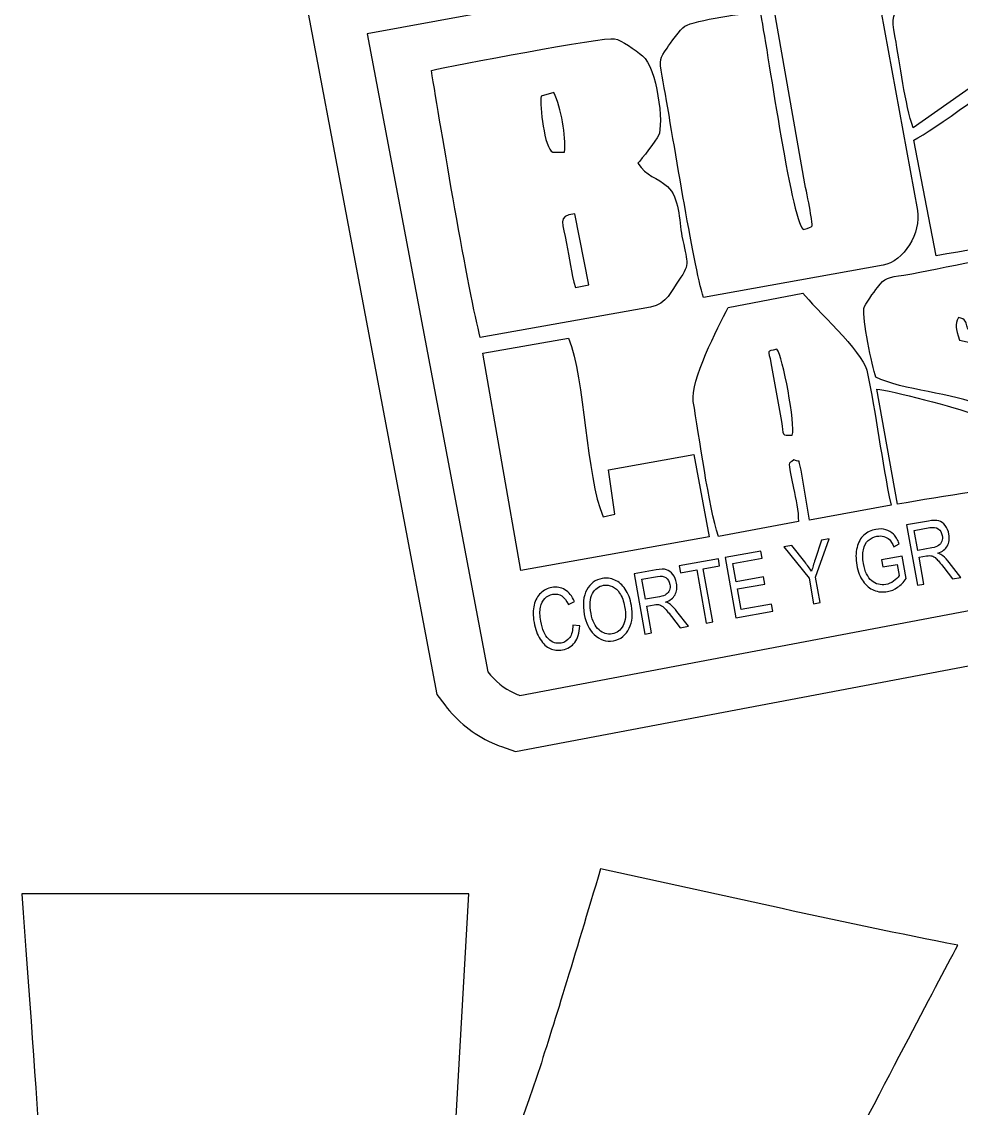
# Model space of a CAD drawing. Header units: centimetres. Extents: x -25 to 25, y -32.5 to 32.5.
# Drawn here: x 16.385 to 19.911, y 26.299 to 30.376 of the extents above; entities that cross this region are included whole.
import ezdxf

# ---------------------------------------------------------------- set-up
doc = ezdxf.new("R2010")
doc.units = ezdxf.units.CM
doc.header["$MEASUREMENT"] = 0
doc.layers.add('Capa 1', color=7, linetype='Continuous')

msp = doc.modelspace()

# ---------------------------------------------------------------- linework, layer by layer
at = {"layer": 'Capa 1', "color": 91}
msp.add_open_spline([(23.3666, 27.78563), (23.3666, 27.78563), (23.36028, 27.70825), (23.36028, 27.70825), (23.36028, 27.70825), (23.34414, 27.51054), (23.27817, 27.20733), (23.04373, 27.17285), (23.04373, 27.17285), (22.89892, 27.15155), (22.77905, 27.24883), (22.69339, 27.35357), (22.69339, 27.35357), (22.64534, 27.41232), (22.59877, 27.48215), (22.56238, 27.54914), (22.56238, 27.54914), (22.56238, 27.54914), (22.52253, 27.62245), (22.52253, 27.62245), (22.52253, 27.62245), (22.52253, 27.62245), (21.75055, 28.30142), (21.75055, 28.30142), (21.75055, 28.30142), (21.75055, 28.30142), (18.23803, 27.63774), (18.23803, 27.63774), (18.23803, 27.63774), (18.23803, 27.63774), (18.18623, 27.65603), (18.18623, 27.65603), (18.18623, 27.65603), (18.17405, 27.66033), (18.16205, 27.66515), (18.15028, 27.67047), (18.15028, 27.67047), (18.0798, 27.70233), (18.01987, 27.75123), (17.97266, 27.81226), (17.97266, 27.81226), (17.97266, 27.81226), (17.94266, 27.85104), (17.94266, 27.85104), (17.94266, 27.85104), (17.94266, 27.85104), (17.44328, 30.49425), (17.44328, 30.49425), (17.44328, 30.49425), (17.44328, 30.49425), (18.59508, 30.70585), (18.59508, 30.70585), (18.59508, 30.70585), (18.59508, 30.70585), (18.62046, 30.70035), (18.62046, 30.70035), (18.62046, 30.70035), (18.62046, 30.70035), (18.64348, 30.71474), (18.64348, 30.71474), (18.64348, 30.71474), (18.64348, 30.71474), (21.30492, 31.20368), (21.30492, 31.20368), (21.30492, 31.20368), (21.30492, 31.20368), (21.30744, 31.20393), (21.30744, 31.20393), (21.30744, 31.20393), (21.30744, 31.20393), (22.73622, 31.48072), (22.73622, 31.48072), (22.73622, 31.48072), (23.0834, 31.54797), (23.42105, 31.3199), (23.48831, 30.97273), (23.48831, 30.97273), (23.48831, 30.97273), (23.54155, 30.69795), (23.54155, 30.69795), (23.54155, 30.69795), (23.55526, 30.6272), (23.55692, 30.55492), (23.54664, 30.48412), (23.54664, 30.48412), (23.58262, 30.42228), (23.60805, 30.35468), (23.62179, 30.2838), (23.62179, 30.2838), (23.62179, 30.2838), (23.90047, 28.84528), (23.90047, 28.84528), (23.90047, 28.84528), (23.90047, 28.84528), (23.3666, 27.78563), (23.3666, 27.78563)], degree=3, knots=[0, 0, 0, 0, 0.04, 0.04, 0.04, 0.04, 0.08, 0.08, 0.08, 0.08, 0.12, 0.12, 0.12, 0.12, 0.16, 0.16, 0.16, 0.16, 0.2, 0.2, 0.2, 0.2, 0.24, 0.24, 0.24, 0.24, 0.28, 0.28, 0.28, 0.28, 0.32, 0.32, 0.32, 0.32, 0.36, 0.36, 0.36, 0.36, 0.4, 0.4, 0.4, 0.4, 0.44, 0.44, 0.44, 0.44, 0.48, 0.48, 0.48, 0.48, 0.52, 0.52, 0.52, 0.52, 0.56, 0.56, 0.56, 0.56, 0.6, 0.6, 0.6, 0.6, 0.64, 0.64, 0.64, 0.64, 0.68, 0.68, 0.68, 0.68, 0.72, 0.72, 0.72, 0.72, 0.76, 0.76, 0.76, 0.76, 0.8, 0.8, 0.8, 0.8, 0.84, 0.84, 0.84, 0.84, 0.88, 0.88, 0.88, 0.88, 0.92, 0.92, 0.92, 0.92, 1, 1, 1, 1], dxfattribs=at)
at = {"layer": 'Capa 1', "color": 108}
for points, knots in [([(21.81724, 28.52165), (21.81724, 28.52165), (18.25415, 27.84841), (18.25415, 27.84841), (18.25415, 27.84841), (18.24746, 27.85077), (18.24085, 27.85342), (18.23431, 27.85638), (18.23431, 27.85638), (18.19402, 27.87459), (18.16066, 27.90268), (18.13403, 27.93709), (18.13403, 27.93709), (18.13403, 27.93709), (17.68182, 30.33064), (17.68182, 30.33064), (17.68182, 30.33064), (17.68182, 30.33064), (18.59177, 30.49781), (18.59177, 30.49781), (18.59177, 30.49781), (18.61552, 30.49267), (18.63911, 30.48331), (18.66201, 30.47151), (18.66201, 30.47151), (18.67881, 30.49058), (18.69732, 30.50781), (18.71861, 30.52111), (18.71861, 30.52111), (18.71861, 30.52111), (21.33327, 31.00146), (21.33327, 31.00146), (21.33327, 31.00146), (21.33327, 31.00146), (21.33678, 31.0018), (21.33678, 31.0018), (21.33678, 31.0018), (21.33678, 31.0018), (22.77502, 31.28042), (22.77502, 31.28042), (22.77502, 31.28042), (23.01181, 31.32629), (23.24216, 31.17072), (23.28802, 30.93392), (23.28802, 30.93392), (23.28802, 30.93392), (23.34126, 30.65915), (23.34126, 30.65915), (23.34126, 30.65915), (23.35579, 30.58414), (23.35011, 30.50979), (23.32804, 30.44174), (23.32804, 30.44174), (23.37393, 30.38685), (23.40696, 30.32), (23.42149, 30.24499), (23.42149, 30.24499), (23.42149, 30.24499), (23.47473, 29.97021), (23.47473, 29.97021), (23.47473, 29.97021), (23.48304, 29.92729), (23.48473, 29.88458), (23.48053, 29.84314), (23.48053, 29.84314), (23.48053, 29.84314), (23.49866, 29.84665), (23.49866, 29.84665), (23.49866, 29.84665), (23.49866, 29.84665), (23.57036, 29.47657), (23.57036, 29.47657), (23.57036, 29.47657), (23.57036, 29.47657), (23.68693, 28.87487), (23.68693, 28.87487), (23.68693, 28.87487), (23.68693, 28.87487), (23.15005, 27.80926), (23.15005, 27.80926), (23.15005, 27.80926), (23.15005, 27.80926), (22.7149, 27.72496), (22.7149, 27.72496), (22.7149, 27.72496), (22.7149, 27.72496), (21.81892, 28.51299), (21.81892, 28.51299), (21.81892, 28.51299), (21.81892, 28.51299), (21.81724, 28.52165), (21.81724, 28.52165)], [0, 0, 0, 0, 0.0416667, 0.0416667, 0.0416667, 0.0416667, 0.0833333, 0.0833333, 0.0833333, 0.0833333, 0.125, 0.125, 0.125, 0.125, 0.1666667, 0.1666667, 0.1666667, 0.1666667, 0.2083333, 0.2083333, 0.2083333, 0.2083333, 0.25, 0.25, 0.25, 0.25, 0.2916667, 0.2916667, 0.2916667, 0.2916667, 0.3333333, 0.3333333, 0.3333333, 0.3333333, 0.375, 0.375, 0.375, 0.375, 0.4166667, 0.4166667, 0.4166667, 0.4166667, 0.4583333, 0.4583333, 0.4583333, 0.4583333, 0.5, 0.5, 0.5, 0.5, 0.5416667, 0.5416667, 0.5416667, 0.5416667, 0.5833333, 0.5833333, 0.5833333, 0.5833333, 0.625, 0.625, 0.625, 0.625, 0.6666667, 0.6666667, 0.6666667, 0.6666667, 0.7083333, 0.7083333, 0.7083333, 0.7083333, 0.75, 0.75, 0.75, 0.75, 0.7916667, 0.7916667, 0.7916667, 0.7916667, 0.8333333, 0.8333333, 0.8333333, 0.8333333, 0.875, 0.875, 0.875, 0.875, 0.9166667, 0.9166667, 0.9166667, 0.9166667, 1, 1, 1, 1]), ([(20.08822, 30.22993), (20.07974, 30.32669), (20.06114, 30.32215), (20.09806, 30.34831), (20.09806, 30.34831), (20.14204, 30.33081), (20.12324, 30.33754), (20.14595, 30.21567), (20.14595, 30.21567), (20.05834, 30.1588), (19.80667, 29.96763), (19.7328, 29.93163), (19.7328, 29.93163), (19.7328, 29.93163), (19.81661, 29.4983), (19.81661, 29.4983), (19.81661, 29.4983), (20.03307, 29.53361), (20.25275, 29.5744), (20.46867, 29.61388), (20.46867, 29.61388), (20.57712, 29.6337), (20.62583, 29.75441), (20.6256, 29.78791), (20.6256, 29.78791), (20.62525, 29.8383), (20.58188, 30.04729), (20.5676, 30.10406), (20.5676, 30.10406), (20.50383, 30.08171), (20.41235, 30.01312), (20.34479, 29.97194), (20.34479, 29.97194), (20.06369, 29.80059), (20.31332, 29.86162), (20.18297, 29.80472), (20.18297, 29.80472), (20.15333, 29.83491), (20.15545, 29.86658), (20.15679, 29.90403), (20.15679, 29.90403), (20.21545, 29.95123), (20.29398, 29.99329), (20.35946, 30.03581), (20.35946, 30.03581), (20.41783, 30.07372), (20.50142, 30.13184), (20.55959, 30.16175), (20.55959, 30.16175), (20.55959, 30.16175), (20.46926, 30.64948), (20.46926, 30.64948), (20.46926, 30.64948), (20.28352, 30.62922), (19.97201, 30.57316), (19.78877, 30.53061), (19.78877, 30.53061), (19.71989, 30.51462), (19.72429, 30.49421), (19.69099, 30.44774), (19.69099, 30.44774), (19.6547, 30.39712), (19.64807, 30.40194), (19.66327, 30.31735), (19.66327, 30.31735), (19.6802, 30.22311), (19.70037, 30.06456), (19.731, 29.97775), (19.731, 29.97775), (19.731, 29.97775), (20.08822, 30.22993), (20.08822, 30.22993)], [0, 0, 0, 0, 0.0526316, 0.0526316, 0.0526316, 0.0526316, 0.1052632, 0.1052632, 0.1052632, 0.1052632, 0.1578947, 0.1578947, 0.1578947, 0.1578947, 0.2105263, 0.2105263, 0.2105263, 0.2105263, 0.2631579, 0.2631579, 0.2631579, 0.2631579, 0.3157895, 0.3157895, 0.3157895, 0.3157895, 0.3684211, 0.3684211, 0.3684211, 0.3684211, 0.4210526, 0.4210526, 0.4210526, 0.4210526, 0.4736842, 0.4736842, 0.4736842, 0.4736842, 0.5263158, 0.5263158, 0.5263158, 0.5263158, 0.5789474, 0.5789474, 0.5789474, 0.5789474, 0.6315789, 0.6315789, 0.6315789, 0.6315789, 0.6842105, 0.6842105, 0.6842105, 0.6842105, 0.7368421, 0.7368421, 0.7368421, 0.7368421, 0.7894737, 0.7894737, 0.7894737, 0.7894737, 0.8421053, 0.8421053, 0.8421053, 0.8421053, 0.8947368, 0.8947368, 0.8947368, 0.8947368, 1, 1, 1, 1]), ([(19.6181, 29.46218), (19.6945, 29.47588), (19.76153, 29.5859), (19.74684, 29.66772), (19.74684, 29.66772), (19.74684, 29.66772), (19.5957, 30.494), (19.5957, 30.494), (19.5957, 30.494), (19.5957, 30.494), (19.20887, 30.42282), (19.20887, 30.42282), (19.20887, 30.42282), (19.20887, 30.42282), (19.32463, 29.76739), (19.32463, 29.76739), (19.32463, 29.76739), (19.33076, 29.73351), (19.34165, 29.68903), (19.34584, 29.65666), (19.34584, 29.65666), (19.35325, 29.59947), (19.3622, 29.61036), (19.31847, 29.59646), (19.31847, 29.59646), (19.27157, 29.63577), (19.18198, 30.29532), (19.15574, 30.41306), (19.15574, 30.41306), (19.10205, 30.40939), (18.91225, 30.38253), (18.8732, 30.35941), (18.8732, 30.35941), (18.85658, 30.34958), (18.81991, 30.29482), (18.80727, 30.27686), (18.80727, 30.27686), (18.77943, 30.2373), (18.77716, 30.23758), (18.78884, 30.17238), (18.78884, 30.17238), (18.82796, 29.9539), (18.90597, 29.46336), (18.94328, 29.34178), (18.94328, 29.34178), (18.94328, 29.34178), (19.6181, 29.46218), (19.6181, 29.46218)], [0, 0, 0, 0, 0.0769231, 0.0769231, 0.0769231, 0.0769231, 0.1538462, 0.1538462, 0.1538462, 0.1538462, 0.2307692, 0.2307692, 0.2307692, 0.2307692, 0.3076923, 0.3076923, 0.3076923, 0.3076923, 0.3846154, 0.3846154, 0.3846154, 0.3846154, 0.4615385, 0.4615385, 0.4615385, 0.4615385, 0.5384615, 0.5384615, 0.5384615, 0.5384615, 0.6153846, 0.6153846, 0.6153846, 0.6153846, 0.6923077, 0.6923077, 0.6923077, 0.6923077, 0.7692308, 0.7692308, 0.7692308, 0.7692308, 0.8461538, 0.8461538, 0.8461538, 0.8461538, 1, 1, 1, 1]), ([(18.69779, 29.84509), (18.71098, 29.85928), (18.76611, 29.93163), (18.77484, 29.94887), (18.77484, 29.94887), (18.79573, 29.99014), (18.76923, 30.20475), (18.71437, 30.24824), (18.71437, 30.24824), (18.68807, 30.26909), (18.63598, 30.30787), (18.60965, 30.31251), (18.60965, 30.31251), (18.57073, 30.31936), (18.00016, 30.21214), (17.92263, 30.19338), (17.92263, 30.19338), (17.95532, 29.99087), (18.06429, 29.34333), (18.1062, 29.19185), (18.1062, 29.19185), (18.1062, 29.19185), (18.74435, 29.30557), (18.74435, 29.30557), (18.74435, 29.30557), (18.80849, 29.31706), (18.82183, 29.36668), (18.85133, 29.40695), (18.85133, 29.40695), (18.89775, 29.47032), (18.88081, 29.47582), (18.86286, 29.57183), (18.86286, 29.57183), (18.85177, 29.63118), (18.85335, 29.71695), (18.80881, 29.75732), (18.80881, 29.75732), (18.77048, 29.79206), (18.72849, 29.79599), (18.69779, 29.84509)], [0, 0, 0, 0, 0.0909091, 0.0909091, 0.0909091, 0.0909091, 0.1818182, 0.1818182, 0.1818182, 0.1818182, 0.2727273, 0.2727273, 0.2727273, 0.2727273, 0.3636364, 0.3636364, 0.3636364, 0.3636364, 0.4545455, 0.4545455, 0.4545455, 0.4545455, 0.5454545, 0.5454545, 0.5454545, 0.5454545, 0.6363636, 0.6363636, 0.6363636, 0.6363636, 0.7272727, 0.7272727, 0.7272727, 0.7272727, 0.8181818, 0.8181818, 0.8181818, 0.8181818, 1, 1, 1, 1]), ([(18.37786, 29.88637), (18.34625, 29.90122), (18.329, 30.06151), (18.33422, 30.09649), (18.33422, 30.09649), (18.33422, 30.09649), (18.3826, 30.11006), (18.3826, 30.11006), (18.3826, 30.11006), (18.40915, 30.05299), (18.42807, 29.94792), (18.42247, 29.8866), (18.42247, 29.8866), (18.42247, 29.8866), (18.37786, 29.88637), (18.37786, 29.88637)], [0, 0, 0, 0, 0.2, 0.2, 0.2, 0.2, 0.4, 0.4, 0.4, 0.4, 0.6, 0.6, 0.6, 0.6, 1, 1, 1, 1]), ([(18.46079, 29.65511), (18.46079, 29.65511), (18.5129, 29.38909), (18.5129, 29.38909), (18.5129, 29.38909), (18.5129, 29.38909), (18.46348, 29.37833), (18.46348, 29.37833), (18.46348, 29.37833), (18.44674, 29.43404), (18.44036, 29.49021), (18.43011, 29.5446), (18.43011, 29.5446), (18.41652, 29.61679), (18.39086, 29.64993), (18.46079, 29.65511)], [0, 0, 0, 0, 0.2, 0.2, 0.2, 0.2, 0.4, 0.4, 0.4, 0.4, 0.6, 0.6, 0.6, 0.6, 1, 1, 1, 1]), ([(19.90497, 29.18145), (19.88981, 29.22697), (19.88599, 29.23748), (19.90058, 29.26689), (19.90058, 29.26689), (19.95789, 29.25273), (19.89943, 29.21917), (19.98007, 29.20065), (19.98007, 29.20065), (19.98007, 29.20065), (20.28449, 29.14045), (20.28449, 29.14045), (20.28449, 29.14045), (20.28449, 29.14045), (20.21568, 29.51539), (20.21568, 29.51539), (20.21568, 29.51539), (20.07079, 29.50719), (19.84861, 29.45111), (19.69616, 29.42566), (19.69616, 29.42566), (19.63624, 29.41566), (19.62416, 29.41786), (19.59649, 29.37907), (19.59649, 29.37907), (19.58447, 29.36221), (19.549, 29.31617), (19.54578, 29.29966), (19.54578, 29.29966), (19.53895, 29.26457), (19.57685, 29.08278), (19.59029, 29.04235), (19.59029, 29.04235), (19.68941, 28.99387), (19.88274, 28.98219), (19.98887, 28.93482), (19.98887, 28.93482), (19.98887, 28.93482), (20.00085, 28.82282), (20.00085, 28.82282), (20.00085, 28.82282), (19.94744, 28.81275), (19.96242, 28.84989), (19.94929, 28.90593), (19.94929, 28.90593), (19.90977, 28.92456), (19.63913, 28.9946), (19.59439, 28.99743), (19.59439, 28.99743), (19.59439, 28.99743), (19.67156, 28.56526), (19.67156, 28.56526), (19.67156, 28.56526), (19.84821, 28.59723), (20.05533, 28.62368), (20.22647, 28.66403), (20.22647, 28.66403), (20.28708, 28.67832), (20.35169, 28.75588), (20.34198, 28.82481), (20.34198, 28.82481), (20.33119, 28.90147), (20.31045, 29.02092), (20.29118, 29.09591), (20.29118, 29.09591), (20.29118, 29.09591), (19.90497, 29.18145), (19.90497, 29.18145)], [0, 0, 0, 0, 0.0555556, 0.0555556, 0.0555556, 0.0555556, 0.1111111, 0.1111111, 0.1111111, 0.1111111, 0.1666667, 0.1666667, 0.1666667, 0.1666667, 0.2222222, 0.2222222, 0.2222222, 0.2222222, 0.2777778, 0.2777778, 0.2777778, 0.2777778, 0.3333333, 0.3333333, 0.3333333, 0.3333333, 0.3888889, 0.3888889, 0.3888889, 0.3888889, 0.4444444, 0.4444444, 0.4444444, 0.4444444, 0.5, 0.5, 0.5, 0.5, 0.5555556, 0.5555556, 0.5555556, 0.5555556, 0.6111111, 0.6111111, 0.6111111, 0.6111111, 0.6666667, 0.6666667, 0.6666667, 0.6666667, 0.7222222, 0.7222222, 0.7222222, 0.7222222, 0.7777778, 0.7777778, 0.7777778, 0.7777778, 0.8333333, 0.8333333, 0.8333333, 0.8333333, 0.8888889, 0.8888889, 0.8888889, 0.8888889, 1, 1, 1, 1]), ([(19.29975, 28.50039), (19.30115, 28.54077), (19.28952, 28.58474), (19.28166, 28.62539), (19.28166, 28.62539), (19.25942, 28.74044), (19.26104, 28.71188), (19.28329, 28.73206), (19.28329, 28.73206), (19.31244, 28.7198), (19.29629, 28.74292), (19.31024, 28.6933), (19.31024, 28.6933), (19.31024, 28.6933), (19.34156, 28.50614), (19.34156, 28.50614), (19.34156, 28.50614), (19.34156, 28.50614), (19.64778, 28.56258), (19.64778, 28.56258), (19.64778, 28.56258), (19.61152, 28.72834), (19.59295, 28.90403), (19.55637, 29.06808), (19.55637, 29.06808), (19.54081, 29.13787), (19.35989, 29.30293), (19.31655, 29.35716), (19.31655, 29.35716), (19.31655, 29.35716), (19.03607, 29.30395), (19.03607, 29.30395), (19.03607, 29.30395), (18.99838, 29.22736), (18.89266, 29.02789), (18.90557, 28.95141), (18.90557, 28.95141), (18.92708, 28.824), (18.96298, 28.55648), (19.00003, 28.44511), (19.00003, 28.44511), (19.00003, 28.44511), (19.29975, 28.50039), (19.29975, 28.50039)], [0, 0, 0, 0, 0.0833333, 0.0833333, 0.0833333, 0.0833333, 0.1666667, 0.1666667, 0.1666667, 0.1666667, 0.25, 0.25, 0.25, 0.25, 0.3333333, 0.3333333, 0.3333333, 0.3333333, 0.4166667, 0.4166667, 0.4166667, 0.4166667, 0.5, 0.5, 0.5, 0.5, 0.5833333, 0.5833333, 0.5833333, 0.5833333, 0.6666667, 0.6666667, 0.6666667, 0.6666667, 0.75, 0.75, 0.75, 0.75, 0.8333333, 0.8333333, 0.8333333, 0.8333333, 1, 1, 1, 1]), ([(18.25872, 28.31689), (18.25872, 28.31689), (18.96474, 28.44319), (18.96474, 28.44319), (18.96474, 28.44319), (18.96474, 28.44319), (18.90756, 28.75228), (18.90756, 28.75228), (18.90756, 28.75228), (18.90756, 28.75228), (18.58687, 28.69488), (18.58687, 28.69488), (18.58687, 28.69488), (18.58687, 28.69488), (18.61121, 28.52835), (18.61121, 28.52835), (18.61121, 28.52835), (18.61121, 28.52835), (18.56717, 28.51874), (18.56717, 28.51874), (18.56717, 28.51874), (18.50136, 28.67089), (18.50026, 29.0344), (18.43754, 29.18836), (18.43754, 29.18836), (18.43754, 29.18836), (18.11595, 29.13306), (18.11595, 29.13306), (18.11595, 29.13306), (18.11595, 29.13306), (18.25872, 28.31689), (18.25872, 28.31689)], [0, 0, 0, 0, 0.1111111, 0.1111111, 0.1111111, 0.1111111, 0.2222222, 0.2222222, 0.2222222, 0.2222222, 0.3333333, 0.3333333, 0.3333333, 0.3333333, 0.4444444, 0.4444444, 0.4444444, 0.4444444, 0.5555556, 0.5555556, 0.5555556, 0.5555556, 0.6666667, 0.6666667, 0.6666667, 0.6666667, 0.7777778, 0.7777778, 0.7777778, 0.7777778, 1, 1, 1, 1]), ([(19.19704, 29.0959), (19.1877, 29.14804), (19.1764, 29.13564), (19.21908, 29.14793), (19.21908, 29.14793), (19.24236, 29.12139), (19.28891, 28.86249), (19.27693, 28.82524), (19.27693, 28.82524), (19.23444, 28.82177), (19.24561, 28.82492), (19.23653, 28.87559), (19.23653, 28.87559), (19.23653, 28.87559), (19.19704, 29.0959), (19.19704, 29.0959)], [0, 0, 0, 0, 0.2, 0.2, 0.2, 0.2, 0.4, 0.4, 0.4, 0.4, 0.6, 0.6, 0.6, 0.6, 1, 1, 1, 1]), ([(19.74632, 28.26184), (19.74632, 28.26184), (19.70581, 28.48785), (19.70581, 28.48785), (19.70581, 28.48785), (19.70581, 28.48785), (19.78793, 28.50257), (19.78793, 28.50257), (19.78793, 28.50257), (19.80508, 28.50565), (19.81808, 28.50581), (19.82705, 28.50307), (19.82705, 28.50307), (19.83596, 28.50032), (19.8439, 28.49447), (19.85091, 28.48563), (19.85091, 28.48563), (19.85789, 28.47672), (19.86256, 28.46578), (19.86488, 28.45284), (19.86488, 28.45284), (19.86795, 28.43574), (19.86601, 28.42111), (19.85902, 28.40894), (19.85902, 28.40894), (19.85202, 28.39677), (19.84028, 28.38773), (19.82386, 28.38179), (19.82386, 28.38179), (19.83149, 28.37892), (19.83749, 28.37576), (19.84187, 28.3722), (19.84187, 28.3722), (19.85068, 28.36488), (19.85882, 28.35641), (19.86624, 28.34682), (19.86624, 28.34682), (19.86624, 28.34682), (19.90951, 28.2911), (19.90951, 28.2911), (19.90951, 28.2911), (19.90951, 28.2911), (19.87873, 28.28558), (19.87873, 28.28558), (19.87873, 28.28558), (19.87873, 28.28558), (19.84555, 28.32807), (19.84555, 28.32807), (19.84555, 28.32807), (19.83269, 28.34466), (19.82326, 28.35579), (19.81721, 28.36133), (19.81721, 28.36133), (19.81122, 28.36688), (19.80577, 28.37035), (19.80079, 28.37174), (19.80079, 28.37174), (19.79587, 28.37319), (19.7893, 28.37315), (19.78115, 28.37169), (19.78115, 28.37169), (19.78115, 28.37169), (19.75295, 28.36664), (19.75295, 28.36664), (19.75295, 28.36664), (19.75295, 28.36664), (19.77094, 28.26626), (19.77094, 28.26626), (19.77094, 28.26626), (19.77094, 28.26626), (19.74632, 28.26184), (19.74632, 28.26184)], [0, 0, 0, 0, 0.0526316, 0.0526316, 0.0526316, 0.0526316, 0.1052632, 0.1052632, 0.1052632, 0.1052632, 0.1578947, 0.1578947, 0.1578947, 0.1578947, 0.2105263, 0.2105263, 0.2105263, 0.2105263, 0.2631579, 0.2631579, 0.2631579, 0.2631579, 0.3157895, 0.3157895, 0.3157895, 0.3157895, 0.3684211, 0.3684211, 0.3684211, 0.3684211, 0.4210526, 0.4210526, 0.4210526, 0.4210526, 0.4736842, 0.4736842, 0.4736842, 0.4736842, 0.5263158, 0.5263158, 0.5263158, 0.5263158, 0.5789474, 0.5789474, 0.5789474, 0.5789474, 0.6315789, 0.6315789, 0.6315789, 0.6315789, 0.6842105, 0.6842105, 0.6842105, 0.6842105, 0.7368421, 0.7368421, 0.7368421, 0.7368421, 0.7894737, 0.7894737, 0.7894737, 0.7894737, 0.8421053, 0.8421053, 0.8421053, 0.8421053, 0.8947368, 0.8947368, 0.8947368, 0.8947368, 1, 1, 1, 1]), ([(19.61641, 28.33011), (19.61641, 28.33011), (19.61166, 28.35662), (19.61166, 28.35662), (19.61166, 28.35662), (19.61166, 28.35662), (19.68995, 28.37066), (19.68995, 28.37066), (19.68995, 28.37066), (19.68995, 28.37066), (19.70497, 28.28685), (19.70497, 28.28685), (19.70497, 28.28685), (19.69507, 28.27302), (19.68418, 28.262), (19.67239, 28.25381), (19.67239, 28.25381), (19.66061, 28.24561), (19.64793, 28.2403), (19.63436, 28.23787), (19.63436, 28.23787), (19.61626, 28.23462), (19.59936, 28.23626), (19.58353, 28.24277), (19.58353, 28.24277), (19.56776, 28.24928), (19.55414, 28.26041), (19.54277, 28.2763), (19.54277, 28.2763), (19.5314, 28.29218), (19.5235, 28.31232), (19.51914, 28.33662), (19.51914, 28.33662), (19.51471, 28.3613), (19.51503, 28.3835), (19.52005, 28.4033), (19.52005, 28.4033), (19.52515, 28.42306), (19.53362, 28.43853), (19.54553, 28.44962), (19.54553, 28.44962), (19.55744, 28.46073), (19.57261, 28.46789), (19.59102, 28.47119), (19.59102, 28.47119), (19.6046, 28.47362), (19.61689, 28.47322), (19.62799, 28.47), (19.62799, 28.47), (19.63905, 28.46677), (19.64876, 28.46112), (19.65699, 28.45304), (19.65699, 28.45304), (19.66523, 28.44491), (19.6724, 28.43311), (19.67862, 28.4175), (19.67862, 28.4175), (19.67862, 28.4175), (19.65783, 28.40627), (19.65783, 28.40627), (19.65783, 28.40627), (19.65254, 28.41852), (19.64709, 28.42737), (19.64144, 28.43288), (19.64144, 28.43288), (19.63578, 28.43838), (19.62894, 28.44231), (19.62088, 28.44456), (19.62088, 28.44456), (19.61281, 28.44686), (19.60418, 28.44716), (19.59492, 28.4455), (19.59492, 28.4455), (19.58145, 28.44309), (19.57046, 28.43775), (19.5619, 28.42948), (19.5619, 28.42948), (19.55334, 28.42121), (19.54737, 28.40966), (19.54395, 28.39483), (19.54395, 28.39483), (19.54048, 28.37998), (19.54053, 28.36267), (19.54409, 28.34283), (19.54409, 28.34283), (19.54951, 28.31258), (19.55988, 28.29109), (19.57527, 28.27826), (19.57527, 28.27826), (19.59059, 28.26548), (19.60841, 28.26091), (19.62866, 28.26454), (19.62866, 28.26454), (19.63834, 28.26627), (19.64781, 28.27036), (19.65708, 28.2768), (19.65708, 28.2768), (19.66641, 28.28325), (19.67347, 28.29022), (19.67827, 28.29765), (19.67827, 28.29765), (19.67827, 28.29765), (19.67071, 28.33984), (19.67071, 28.33984), (19.67071, 28.33984), (19.67071, 28.33984), (19.61641, 28.33011), (19.61641, 28.33011)], [0, 0, 0, 0, 0.0357143, 0.0357143, 0.0357143, 0.0357143, 0.0714286, 0.0714286, 0.0714286, 0.0714286, 0.1071429, 0.1071429, 0.1071429, 0.1071429, 0.1428571, 0.1428571, 0.1428571, 0.1428571, 0.1785714, 0.1785714, 0.1785714, 0.1785714, 0.2142857, 0.2142857, 0.2142857, 0.2142857, 0.25, 0.25, 0.25, 0.25, 0.2857143, 0.2857143, 0.2857143, 0.2857143, 0.3214286, 0.3214286, 0.3214286, 0.3214286, 0.3571429, 0.3571429, 0.3571429, 0.3571429, 0.3928571, 0.3928571, 0.3928571, 0.3928571, 0.4285714, 0.4285714, 0.4285714, 0.4285714, 0.4642857, 0.4642857, 0.4642857, 0.4642857, 0.5, 0.5, 0.5, 0.5, 0.5357143, 0.5357143, 0.5357143, 0.5357143, 0.5714286, 0.5714286, 0.5714286, 0.5714286, 0.6071429, 0.6071429, 0.6071429, 0.6071429, 0.6428571, 0.6428571, 0.6428571, 0.6428571, 0.6785714, 0.6785714, 0.6785714, 0.6785714, 0.7142857, 0.7142857, 0.7142857, 0.7142857, 0.75, 0.75, 0.75, 0.75, 0.7857143, 0.7857143, 0.7857143, 0.7857143, 0.8214286, 0.8214286, 0.8214286, 0.8214286, 0.8571429, 0.8571429, 0.8571429, 0.8571429, 0.8928571, 0.8928571, 0.8928571, 0.8928571, 0.9285714, 0.9285714, 0.9285714, 0.9285714, 1, 1, 1, 1]), ([(19.74831, 28.39252), (19.74831, 28.39252), (19.80092, 28.40195), (19.80092, 28.40195), (19.80092, 28.40195), (19.81244, 28.40402), (19.82088, 28.40694), (19.82637, 28.41081), (19.82637, 28.41081), (19.83182, 28.41466), (19.83571, 28.41986), (19.83817, 28.42644), (19.83817, 28.42644), (19.84057, 28.43306), (19.84107, 28.44031), (19.83965, 28.4482), (19.83965, 28.4482), (19.83761, 28.45962), (19.83268, 28.46802), (19.82483, 28.47335), (19.82483, 28.47335), (19.81698, 28.47868), (19.8065, 28.48016), (19.79335, 28.47781), (19.79335, 28.47781), (19.79335, 28.47781), (19.7349, 28.46733), (19.7349, 28.46733), (19.7349, 28.46733), (19.7349, 28.46733), (19.74831, 28.39252), (19.74831, 28.39252)], [0, 0, 0, 0, 0.1111111, 0.1111111, 0.1111111, 0.1111111, 0.2222222, 0.2222222, 0.2222222, 0.2222222, 0.3333333, 0.3333333, 0.3333333, 0.3333333, 0.4444444, 0.4444444, 0.4444444, 0.4444444, 0.5555556, 0.5555556, 0.5555556, 0.5555556, 0.6666667, 0.6666667, 0.6666667, 0.6666667, 0.7777778, 0.7777778, 0.7777778, 0.7777778, 1, 1, 1, 1]), ([(19.35717, 28.19209), (19.35717, 28.19209), (19.34001, 28.28784), (19.34001, 28.28784), (19.34001, 28.28784), (19.34001, 28.28784), (19.24532, 28.40532), (19.24532, 28.40532), (19.24532, 28.40532), (19.24532, 28.40532), (19.27514, 28.41067), (19.27514, 28.41067), (19.27514, 28.41067), (19.27514, 28.41067), (19.32378, 28.34901), (19.32378, 28.34901), (19.32378, 28.34901), (19.3334, 28.33683), (19.34199, 28.32523), (19.34963, 28.31416), (19.34963, 28.31416), (19.35297, 28.32698), (19.35738, 28.3415), (19.36276, 28.35779), (19.36276, 28.35779), (19.36276, 28.35779), (19.38689, 28.43069), (19.38689, 28.43069), (19.38689, 28.43069), (19.38689, 28.43069), (19.41514, 28.43575), (19.41514, 28.43575), (19.41514, 28.43575), (19.41514, 28.43575), (19.36463, 28.29226), (19.36463, 28.29226), (19.36463, 28.29226), (19.36463, 28.29226), (19.38179, 28.1965), (19.38179, 28.1965), (19.38179, 28.1965), (19.38179, 28.1965), (19.35717, 28.19209), (19.35717, 28.19209)], [0, 0, 0, 0, 0.0833333, 0.0833333, 0.0833333, 0.0833333, 0.1666667, 0.1666667, 0.1666667, 0.1666667, 0.25, 0.25, 0.25, 0.25, 0.3333333, 0.3333333, 0.3333333, 0.3333333, 0.4166667, 0.4166667, 0.4166667, 0.4166667, 0.5, 0.5, 0.5, 0.5, 0.5833333, 0.5833333, 0.5833333, 0.5833333, 0.6666667, 0.6666667, 0.6666667, 0.6666667, 0.75, 0.75, 0.75, 0.75, 0.8333333, 0.8333333, 0.8333333, 0.8333333, 1, 1, 1, 1]), ([(19.06529, 28.13978), (19.06529, 28.13978), (19.02478, 28.36579), (19.02478, 28.36579), (19.02478, 28.36579), (19.02478, 28.36579), (19.15862, 28.38977), (19.15862, 28.38977), (19.15862, 28.38977), (19.15862, 28.38977), (19.16337, 28.36326), (19.16337, 28.36326), (19.16337, 28.36326), (19.16337, 28.36326), (19.05416, 28.34368), (19.05416, 28.34368), (19.05416, 28.34368), (19.05416, 28.34368), (19.06661, 28.27424), (19.06661, 28.27424), (19.06661, 28.27424), (19.06661, 28.27424), (19.16919, 28.29263), (19.16919, 28.29263), (19.16919, 28.29263), (19.16919, 28.29263), (19.17394, 28.26611), (19.17394, 28.26611), (19.17394, 28.26611), (19.17394, 28.26611), (19.07136, 28.24772), (19.07136, 28.24772), (19.07136, 28.24772), (19.07136, 28.24772), (19.08516, 28.1707), (19.08516, 28.1707), (19.08516, 28.1707), (19.08516, 28.1707), (19.1988, 28.19107), (19.1988, 28.19107), (19.1988, 28.19107), (19.1988, 28.19107), (19.20355, 28.16456), (19.20355, 28.16456), (19.20355, 28.16456), (19.20355, 28.16456), (19.06529, 28.13978), (19.06529, 28.13978)], [0, 0, 0, 0, 0.0769231, 0.0769231, 0.0769231, 0.0769231, 0.1538462, 0.1538462, 0.1538462, 0.1538462, 0.2307692, 0.2307692, 0.2307692, 0.2307692, 0.3076923, 0.3076923, 0.3076923, 0.3076923, 0.3846154, 0.3846154, 0.3846154, 0.3846154, 0.4615385, 0.4615385, 0.4615385, 0.4615385, 0.5384615, 0.5384615, 0.5384615, 0.5384615, 0.6153846, 0.6153846, 0.6153846, 0.6153846, 0.6923077, 0.6923077, 0.6923077, 0.6923077, 0.7692308, 0.7692308, 0.7692308, 0.7692308, 0.8461538, 0.8461538, 0.8461538, 0.8461538, 1, 1, 1, 1]), ([(18.95418, 28.11986), (18.95418, 28.11986), (18.91843, 28.31936), (18.91843, 28.31936), (18.91843, 28.31936), (18.91843, 28.31936), (18.8575, 28.30844), (18.8575, 28.30844), (18.8575, 28.30844), (18.8575, 28.30844), (18.85275, 28.33495), (18.85275, 28.33495), (18.85275, 28.33495), (18.85275, 28.33495), (18.99952, 28.36126), (18.99952, 28.36126), (18.99952, 28.36126), (18.99952, 28.36126), (19.00428, 28.33474), (19.00428, 28.33474), (19.00428, 28.33474), (19.00428, 28.33474), (18.94304, 28.32377), (18.94304, 28.32377), (18.94304, 28.32377), (18.94304, 28.32377), (18.9788, 28.12427), (18.9788, 28.12427), (18.9788, 28.12427), (18.9788, 28.12427), (18.95418, 28.11986), (18.95418, 28.11986)], [0, 0, 0, 0, 0.1111111, 0.1111111, 0.1111111, 0.1111111, 0.2222222, 0.2222222, 0.2222222, 0.2222222, 0.3333333, 0.3333333, 0.3333333, 0.3333333, 0.4444444, 0.4444444, 0.4444444, 0.4444444, 0.5555556, 0.5555556, 0.5555556, 0.5555556, 0.6666667, 0.6666667, 0.6666667, 0.6666667, 0.7777778, 0.7777778, 0.7777778, 0.7777778, 1, 1, 1, 1]), ([(18.72417, 28.07863), (18.72417, 28.07863), (18.68366, 28.30464), (18.68366, 28.30464), (18.68366, 28.30464), (18.68366, 28.30464), (18.76579, 28.31936), (18.76579, 28.31936), (18.76579, 28.31936), (18.78293, 28.32243), (18.79594, 28.32259), (18.8049, 28.31985), (18.8049, 28.31985), (18.81381, 28.31711), (18.82175, 28.31125), (18.82876, 28.30241), (18.82876, 28.30241), (18.83574, 28.29351), (18.84041, 28.28257), (18.84274, 28.26962), (18.84274, 28.26962), (18.8458, 28.25253), (18.84386, 28.2379), (18.83687, 28.22573), (18.83687, 28.22573), (18.82987, 28.21356), (18.81813, 28.20451), (18.80172, 28.19858), (18.80172, 28.19858), (18.80934, 28.19571), (18.81534, 28.19254), (18.81973, 28.18899), (18.81973, 28.18899), (18.82853, 28.18167), (18.83668, 28.17319), (18.8441, 28.1636), (18.8441, 28.1636), (18.8441, 28.1636), (18.88736, 28.10788), (18.88736, 28.10788), (18.88736, 28.10788), (18.88736, 28.10788), (18.85659, 28.10236), (18.85659, 28.10236), (18.85659, 28.10236), (18.85659, 28.10236), (18.8234, 28.14485), (18.8234, 28.14485), (18.8234, 28.14485), (18.81054, 28.16144), (18.80111, 28.17257), (18.79507, 28.17811), (18.79507, 28.17811), (18.78908, 28.18365), (18.78362, 28.18714), (18.77865, 28.18852), (18.77865, 28.18852), (18.77372, 28.18998), (18.76715, 28.18994), (18.759, 28.18847), (18.759, 28.18847), (18.759, 28.18847), (18.7308, 28.18342), (18.7308, 28.18342), (18.7308, 28.18342), (18.7308, 28.18342), (18.74879, 28.08305), (18.74879, 28.08305), (18.74879, 28.08305), (18.74879, 28.08305), (18.72417, 28.07863), (18.72417, 28.07863)], [0, 0, 0, 0, 0.0526316, 0.0526316, 0.0526316, 0.0526316, 0.1052632, 0.1052632, 0.1052632, 0.1052632, 0.1578947, 0.1578947, 0.1578947, 0.1578947, 0.2105263, 0.2105263, 0.2105263, 0.2105263, 0.2631579, 0.2631579, 0.2631579, 0.2631579, 0.3157895, 0.3157895, 0.3157895, 0.3157895, 0.3684211, 0.3684211, 0.3684211, 0.3684211, 0.4210526, 0.4210526, 0.4210526, 0.4210526, 0.4736842, 0.4736842, 0.4736842, 0.4736842, 0.5263158, 0.5263158, 0.5263158, 0.5263158, 0.5789474, 0.5789474, 0.5789474, 0.5789474, 0.6315789, 0.6315789, 0.6315789, 0.6315789, 0.6842105, 0.6842105, 0.6842105, 0.6842105, 0.7368421, 0.7368421, 0.7368421, 0.7368421, 0.7894737, 0.7894737, 0.7894737, 0.7894737, 0.8421053, 0.8421053, 0.8421053, 0.8421053, 0.8947368, 0.8947368, 0.8947368, 0.8947368, 1, 1, 1, 1]), ([(18.72616, 28.20931), (18.72616, 28.20931), (18.77877, 28.21874), (18.77877, 28.21874), (18.77877, 28.21874), (18.79029, 28.2208), (18.79872, 28.22372), (18.80423, 28.22759), (18.80423, 28.22759), (18.80967, 28.23145), (18.81357, 28.23665), (18.81603, 28.24323), (18.81603, 28.24323), (18.81843, 28.24984), (18.81892, 28.2571), (18.8175, 28.26499), (18.8175, 28.26499), (18.81546, 28.27641), (18.81053, 28.2848), (18.80268, 28.29013), (18.80268, 28.29013), (18.79483, 28.29546), (18.78435, 28.29695), (18.7712, 28.29459), (18.7712, 28.29459), (18.7712, 28.29459), (18.71275, 28.28412), (18.71275, 28.28412), (18.71275, 28.28412), (18.71275, 28.28412), (18.72616, 28.20931), (18.72616, 28.20931)], [0, 0, 0, 0, 0.1111111, 0.1111111, 0.1111111, 0.1111111, 0.2222222, 0.2222222, 0.2222222, 0.2222222, 0.3333333, 0.3333333, 0.3333333, 0.3333333, 0.4444444, 0.4444444, 0.4444444, 0.4444444, 0.5555556, 0.5555556, 0.5555556, 0.5555556, 0.6666667, 0.6666667, 0.6666667, 0.6666667, 0.7777778, 0.7777778, 0.7777778, 0.7777778, 1, 1, 1, 1]), ([(18.45335, 28.11186), (18.45335, 28.11186), (18.47932, 28.1087), (18.47932, 28.1087), (18.47932, 28.1087), (18.47845, 28.08237), (18.47226, 28.06177), (18.46092, 28.04687), (18.46092, 28.04687), (18.44953, 28.03196), (18.43409, 28.02272), (18.41456, 28.01922), (18.41456, 28.01922), (18.39741, 28.01615), (18.38198, 28.01773), (18.36828, 28.0239), (18.36828, 28.0239), (18.35463, 28.03009), (18.34227, 28.04173), (18.33117, 28.05885), (18.33117, 28.05885), (18.32013, 28.07593), (18.31232, 28.09706), (18.30781, 28.12221), (18.30781, 28.12221), (18.30335, 28.14709), (18.30348, 28.16884), (18.30813, 28.18743), (18.30813, 28.18743), (18.31282, 28.20603), (18.32102, 28.22091), (18.3327, 28.23206), (18.3327, 28.23206), (18.34439, 28.24323), (18.35838, 28.25025), (18.37475, 28.25318), (18.37475, 28.25318), (18.39264, 28.25638), (18.40899, 28.25357), (18.42382, 28.24476), (18.42382, 28.24476), (18.43866, 28.23591), (18.45058, 28.22121), (18.45958, 28.20062), (18.45958, 28.20062), (18.45958, 28.20062), (18.43684, 28.18938), (18.43684, 28.18938), (18.43684, 28.18938), (18.42302, 28.21926), (18.40369, 28.23197), (18.37885, 28.22753), (18.37885, 28.22753), (18.36654, 28.22532), (18.35638, 28.22024), (18.34846, 28.2123), (18.34846, 28.2123), (18.34054, 28.20437), (18.3351, 28.19324), (18.33208, 28.1789), (18.33208, 28.1789), (18.32906, 28.16457), (18.3294, 28.1472), (18.33307, 28.12674), (18.33307, 28.12674), (18.3386, 28.09585), (18.34823, 28.07363), (18.36189, 28.06012), (18.36189, 28.06012), (18.37555, 28.0466), (18.39141, 28.04147), (18.40951, 28.04471), (18.40951, 28.04471), (18.42287, 28.04711), (18.4336, 28.05391), (18.44157, 28.06517), (18.44157, 28.06517), (18.4496, 28.07639), (18.45354, 28.09197), (18.45335, 28.11186)], [0, 0, 0, 0, 0.047619, 0.047619, 0.047619, 0.047619, 0.0952381, 0.0952381, 0.0952381, 0.0952381, 0.1428571, 0.1428571, 0.1428571, 0.1428571, 0.1904762, 0.1904762, 0.1904762, 0.1904762, 0.2380952, 0.2380952, 0.2380952, 0.2380952, 0.2857143, 0.2857143, 0.2857143, 0.2857143, 0.3333333, 0.3333333, 0.3333333, 0.3333333, 0.3809524, 0.3809524, 0.3809524, 0.3809524, 0.4285714, 0.4285714, 0.4285714, 0.4285714, 0.4761905, 0.4761905, 0.4761905, 0.4761905, 0.5238095, 0.5238095, 0.5238095, 0.5238095, 0.5714286, 0.5714286, 0.5714286, 0.5714286, 0.6190476, 0.6190476, 0.6190476, 0.6190476, 0.6666667, 0.6666667, 0.6666667, 0.6666667, 0.7142857, 0.7142857, 0.7142857, 0.7142857, 0.7619048, 0.7619048, 0.7619048, 0.7619048, 0.8095238, 0.8095238, 0.8095238, 0.8095238, 0.8571429, 0.8571429, 0.8571429, 0.8571429, 0.9047619, 0.9047619, 0.9047619, 0.9047619, 1, 1, 1, 1]), ([(18.49638, 28.15134), (18.48948, 28.18985), (18.49266, 28.22094), (18.50594, 28.24466), (18.50594, 28.24466), (18.51917, 28.26837), (18.53846, 28.28252), (18.56377, 28.28706), (18.56377, 28.28706), (18.58013, 28.28999), (18.59585, 28.28803), (18.61096, 28.28124), (18.61096, 28.28124), (18.62609, 28.27439), (18.63918, 28.26289), (18.65023, 28.24668), (18.65023, 28.24668), (18.66122, 28.23052), (18.66893, 28.21023), (18.67328, 28.18593), (18.67328, 28.18593), (18.67928, 28.15247), (18.67653, 28.12385), (18.6651, 28.10008), (18.6651, 28.10008), (18.65248, 28.07387), (18.63263, 28.05831), (18.60548, 28.05344), (18.60548, 28.05344), (18.57812, 28.04855), (18.55401, 28.05649), (18.53306, 28.07733), (18.53306, 28.07733), (18.51409, 28.0962), (18.50185, 28.12083), (18.49638, 28.15134)], [0, 0, 0, 0, 0.1, 0.1, 0.1, 0.1, 0.2, 0.2, 0.2, 0.2, 0.3, 0.3, 0.3, 0.3, 0.4, 0.4, 0.4, 0.4, 0.5, 0.5, 0.5, 0.5, 0.6, 0.6, 0.6, 0.6, 0.7, 0.7, 0.7, 0.7, 0.8, 0.8, 0.8, 0.8, 1, 1, 1, 1]), ([(18.52171, 28.1555), (18.5267, 28.12761), (18.53673, 28.10715), (18.55179, 28.094), (18.55179, 28.094), (18.56681, 28.08083), (18.58317, 28.07583), (18.60074, 28.07899), (18.60074, 28.07899), (18.61874, 28.08221), (18.63244, 28.09264), (18.64187, 28.11036), (18.64187, 28.11036), (18.6513, 28.12806), (18.6533, 28.15199), (18.64791, 28.18208), (18.64791, 28.18208), (18.64443, 28.2015), (18.63816, 28.21829), (18.62916, 28.23248), (18.62916, 28.23248), (18.62223, 28.24329), (18.61328, 28.2514), (18.60229, 28.25666), (18.60229, 28.25666), (18.59129, 28.26197), (18.58003, 28.26359), (18.56851, 28.26152), (18.56851, 28.26152), (18.54999, 28.2582), (18.53612, 28.24779), (18.52688, 28.23022), (18.52688, 28.23022), (18.51765, 28.21265), (18.51592, 28.18775), (18.52171, 28.1555)], [0, 0, 0, 0, 0.1, 0.1, 0.1, 0.1, 0.2, 0.2, 0.2, 0.2, 0.3, 0.3, 0.3, 0.3, 0.4, 0.4, 0.4, 0.4, 0.5, 0.5, 0.5, 0.5, 0.6, 0.6, 0.6, 0.6, 0.7, 0.7, 0.7, 0.7, 0.8, 0.8, 0.8, 0.8, 1, 1, 1, 1])]:
    msp.add_open_spline(points, degree=3, knots=knots, dxfattribs=at)
at = {"layer": 'Capa 1', "color": 250}
msp.add_open_spline([(19.89825, 26.91045), (19.81001, 26.74634), (19.62858, 26.39997), (19.35396, 25.87135), (19.35396, 25.87135), (19.2047, 25.58024), (18.99853, 25.19264), (18.73545, 24.70691), (18.73545, 24.70691), (18.75855, 24.67145), (18.88884, 24.52135), (19.128, 24.25746), (19.128, 24.25746), (19.2682, 24.10737), (19.46694, 23.91604), (19.72507, 23.68431), (19.72507, 23.68431), (19.61704, 23.6373), (19.44055, 23.56225), (19.1948, 23.45752), (19.1948, 23.45752), (19.0579, 23.39649), (18.86493, 23.3066), (18.6167, 23.1895), (18.6167, 23.1895), (18.55567, 23.26372), (18.43032, 23.4369), (18.23982, 23.70905), (18.23982, 23.70905), (18.13344, 23.87151), (18.03118, 24.04469), (17.93222, 24.22777), (17.93222, 24.22777), (17.93222, 24.22777), (17.92315, 24.22777), (17.92315, 24.22777), (17.92315, 24.22777), (17.92315, 24.22777), (17.89923, 23.39237), (17.89923, 23.39237), (17.89923, 23.39237), (17.89923, 23.39237), (16.56325, 23.39237), (16.56325, 23.39237), (16.56325, 23.39237), (16.56325, 23.39237), (16.4981, 25.32294), (16.4981, 25.32294), (16.4981, 25.32294), (16.48078, 25.74518), (16.44285, 26.33812), (16.38512, 27.10342), (16.38512, 27.10342), (16.38512, 27.10342), (18.06252, 27.10342), (18.06252, 27.10342), (18.06252, 27.10342), (18.06252, 27.10342), (17.97015, 25.47468), (17.97015, 25.47468), (17.97015, 25.47468), (17.97015, 25.47468), (17.98747, 25.47468), (17.98747, 25.47468), (17.98747, 25.47468), (18.05592, 25.66518), (18.1656, 25.97856), (18.31734, 26.41482), (18.31734, 26.41482), (18.37919, 26.60449), (18.45919, 26.86592), (18.55732, 27.19744), (18.55732, 27.19744), (18.55732, 27.19744), (19.23851, 27.04817), (19.23851, 27.04817), (19.23851, 27.04817), (19.46035, 26.99951), (19.67971, 26.95416), (19.89825, 26.91045)], degree=3, knots=[0, 0, 0, 0, 0.047619, 0.047619, 0.047619, 0.047619, 0.0952381, 0.0952381, 0.0952381, 0.0952381, 0.1428571, 0.1428571, 0.1428571, 0.1428571, 0.1904762, 0.1904762, 0.1904762, 0.1904762, 0.2380952, 0.2380952, 0.2380952, 0.2380952, 0.2857143, 0.2857143, 0.2857143, 0.2857143, 0.3333333, 0.3333333, 0.3333333, 0.3333333, 0.3809524, 0.3809524, 0.3809524, 0.3809524, 0.4285714, 0.4285714, 0.4285714, 0.4285714, 0.4761905, 0.4761905, 0.4761905, 0.4761905, 0.5238095, 0.5238095, 0.5238095, 0.5238095, 0.5714286, 0.5714286, 0.5714286, 0.5714286, 0.6190476, 0.6190476, 0.6190476, 0.6190476, 0.6666667, 0.6666667, 0.6666667, 0.6666667, 0.7142857, 0.7142857, 0.7142857, 0.7142857, 0.7619048, 0.7619048, 0.7619048, 0.7619048, 0.8095238, 0.8095238, 0.8095238, 0.8095238, 0.8571429, 0.8571429, 0.8571429, 0.8571429, 0.9047619, 0.9047619, 0.9047619, 0.9047619, 1, 1, 1, 1], dxfattribs=at)

doc.saveas('drawing.dxf')
